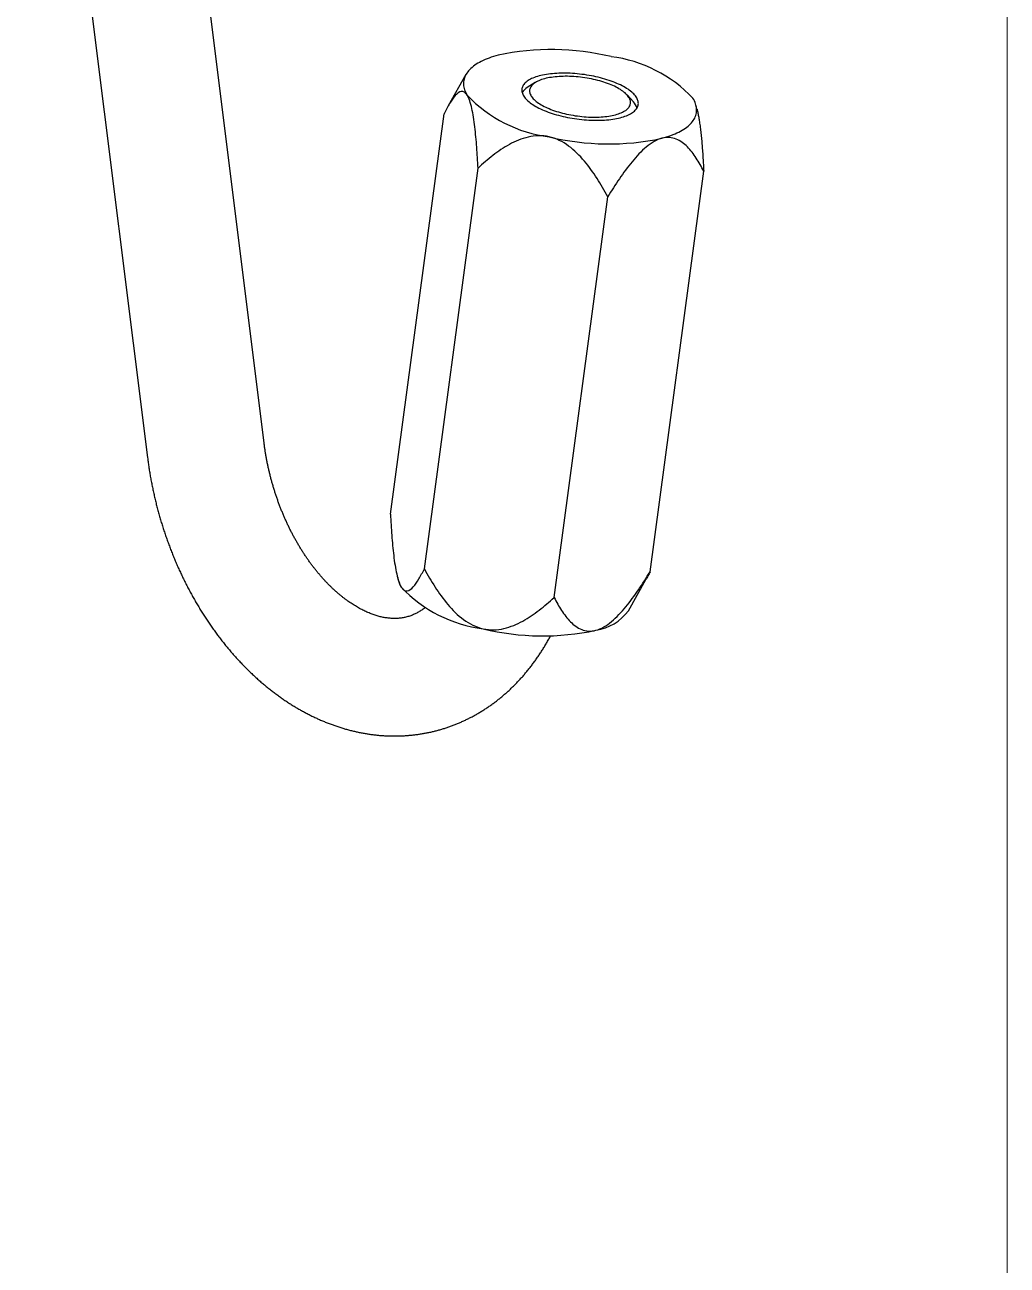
# Model space of a CAD drawing. Header units: inches. Extents: x 0.11 to 4.62, y 0.11 to 3.55.
# Drawn here: x 4.047 to 4.623, y 2.098 to 2.825 of the extents above; entities that cross this region are included whole.
import ezdxf

# ---------------------------------------------------------------- set-up
doc = ezdxf.new("R2010")
doc.units = ezdxf.units.IN
doc.header["$LTSCALE"] = 0.43009
doc.header["$MEASUREMENT"] = 0
doc.linetypes.add('SLD-Solid', pattern=[0])

msp = doc.modelspace()

# ---------------------------------------------------------------- linework, layer by layer
at = {"color": 7, "linetype": 'SLD-Solid', "lineweight": 18}
msp.add_line((4.62347, 0.10752), (4.62347, 3.54824), dxfattribs=at)
at = {"color": 7, "linetype": 'SLD-Solid', "lineweight": 25}
for p, q in [((4.18767, 2.57995), (4.1157, 3.15566)), ((4.04734, 3.14711), (4.11931, 2.5714)), ((4.30599, 2.796), (4.2957, 2.7777)), ((4.34668, 2.79131), (4.34204, 2.78836)), ((4.40422, 2.78003), (4.40053, 2.78409)), ((4.26181, 2.5382), (4.29328, 2.77304)), ((4.44155, 2.77576), (4.44101, 2.77791)), ((4.28166, 2.50629), (4.31313, 2.74113)), ((4.41402, 2.50452), (4.44549, 2.73937)), ((4.35777, 2.48945), (4.38923, 2.72429)), ((4.26574, 2.50182), (4.26629, 2.49966)), ((4.40131, 2.48157), (4.41159, 2.49986))]:
    msp.add_line(p, q, dxfattribs=at)
at = {"color": 7, "linetype": 'SLD-Solid', "lineweight": 25, "flags": 128}
for points in [[(4.325, 2.8074), (4.3236, 2.80701), (4.32225, 2.8066), (4.32093, 2.80617), (4.31967, 2.80572), (4.31844, 2.80525), (4.31727, 2.80477), (4.31614, 2.80426), (4.31506, 2.80374), (4.31402, 2.80319), (4.31304, 2.80264), (4.31211, 2.80206), (4.31123, 2.80147), (4.3104, 2.80086), (4.30962, 2.80024), (4.3089, 2.7996), (4.30824, 2.79895), (4.30762, 2.79829), (4.30707, 2.79761), (4.30656, 2.79692), (4.30612, 2.79622), (4.30573, 2.79551), (4.3054, 2.79479), (4.30512, 2.79405), (4.30491, 2.79331), (4.30475, 2.79256), (4.30465, 2.7918), (4.3046, 2.79103), (4.30461, 2.79026), (4.30469, 2.78948), (4.30482, 2.7887), (4.305, 2.78791), (4.30525, 2.78711), (4.30555, 2.78632), (4.30591, 2.78552), (4.30632, 2.78472), (4.3068, 2.78391)], [(4.34899, 2.79522), (4.34802, 2.79494), (4.34709, 2.79465), (4.34621, 2.79433), (4.34537, 2.794), (4.34457, 2.79365), (4.34383, 2.79328), (4.34313, 2.7929), (4.34248, 2.7925), (4.34187, 2.79208), (4.34133, 2.79165), (4.34083, 2.79121), (4.34038, 2.79075), (4.33999, 2.79028), (4.33965, 2.7898), (4.33937, 2.7893), (4.33914, 2.7888), (4.33897, 2.78828), (4.33886, 2.78776), (4.3388, 2.78723), (4.33879, 2.78669), (4.33885, 2.78615), (4.33895, 2.7856), (4.33912, 2.78505), (4.33934, 2.78449), (4.33961, 2.78394), (4.33994, 2.78338), (4.34033, 2.78282), (4.34077, 2.78226), (4.34126, 2.7817), (4.3418, 2.78114), (4.3424, 2.78059), (4.34304, 2.78004), (4.34373, 2.77949), (4.34448, 2.77895), (4.34527, 2.77842), (4.3461, 2.7779), (4.34698, 2.77738), (4.3479, 2.77688), (4.34886, 2.77638), (4.34986, 2.77589), (4.3509, 2.77542), (4.35198, 2.77496), (4.35309, 2.77451), (4.35423, 2.77407), (4.35541, 2.77366), (4.35661, 2.77325), (4.35784, 2.77286), (4.3591, 2.77249), (4.36037, 2.77214), (4.36167, 2.7718), (4.36299, 2.77148), (4.36432, 2.77118), (4.36567, 2.77091), (4.36703, 2.77065), (4.3684, 2.77041), (4.36977, 2.77019), (4.37116, 2.76999), (4.37254, 2.76982), (4.37393, 2.76966), (4.37531, 2.76953), (4.37669, 2.76942), (4.37807, 2.76933), (4.37943, 2.76927), (4.38079, 2.76922), (4.38213, 2.7692), (4.38346, 2.76921), (4.38477, 2.76923), (4.38606, 2.76928), (4.38733, 2.76935), (4.38857, 2.76945), (4.38979, 2.76956), (4.39099, 2.7697), (4.39215, 2.76986), (4.39328, 2.77004), (4.39438, 2.77024), (4.39544, 2.77047), (4.39647, 2.77071), (4.39746, 2.77098), (4.3984, 2.77126), (4.39931, 2.77156), (4.40017, 2.77189), (4.40099, 2.77223), (4.40176, 2.77259), (4.40248, 2.77296), (4.40316, 2.77335), (4.40378, 2.77376), (4.40436, 2.77418), (4.40488, 2.77462), (4.40536, 2.77507), (4.40577, 2.77554), (4.40614, 2.77602), (4.40645, 2.7765), (4.4067, 2.777), (4.4069, 2.77751), (4.40705, 2.77803), (4.40713, 2.77856), (4.40717, 2.77909), (4.40714, 2.77963), (4.40706, 2.78018), (4.40692, 2.78073), (4.40673, 2.78128), (4.40648, 2.78184), (4.40618, 2.7824), (4.40582, 2.78296), (4.40541, 2.78352), (4.40495, 2.78408), (4.40443, 2.78464), (4.40386, 2.78519), (4.40324, 2.78574), (4.40257, 2.78629), (4.40185, 2.78683), (4.40109, 2.78737), (4.40028, 2.7879), (4.39942, 2.78842), (4.39852, 2.78893), (4.39758, 2.78943), (4.3966, 2.78992), (4.39557, 2.7904), (4.39452, 2.79087), (4.39342, 2.79132), (4.3923, 2.79177), (4.39114, 2.79219), (4.38995, 2.7926), (4.38873, 2.793), (4.38749, 2.79338), (4.38622, 2.79374), (4.38493, 2.79409), (4.38363, 2.79442), (4.3823, 2.79472), (4.38096, 2.79501), (4.37961, 2.79528), (4.37824, 2.79553), (4.37687, 2.79576), (4.37549, 2.79597), (4.3741, 2.79615), (4.37272, 2.79632), (4.37133, 2.79646), (4.36995, 2.79658), (4.36857, 2.79668), (4.3672, 2.79676), (4.36584, 2.79681), (4.36449, 2.79684), (4.36316, 2.79685), (4.36184, 2.79684), (4.36054, 2.7968), (4.35926, 2.79674), (4.358, 2.79666), (4.35677, 2.79655), (4.35556, 2.79643), (4.35438, 2.79628), (4.35323, 2.79611), (4.35212, 2.79592), (4.35104, 2.7957), (4.34999, 2.79547), (4.34899, 2.79522)], [(4.39375, 2.77247), (4.39465, 2.77273), (4.39551, 2.77301), (4.39633, 2.7733), (4.3971, 2.77361), (4.39783, 2.77395), (4.39851, 2.7743), (4.39914, 2.77466), (4.39972, 2.77504), (4.40025, 2.77544), (4.40072, 2.77585), (4.40115, 2.77628), (4.40152, 2.77671), (4.40183, 2.77716), (4.4021, 2.77762), (4.4023, 2.77809), (4.40245, 2.77858), (4.40255, 2.77906), (4.40259, 2.77956), (4.40257, 2.78006), (4.40249, 2.78057), (4.40236, 2.78109), (4.40218, 2.7816), (4.40193, 2.78212), (4.40164, 2.78265), (4.40128, 2.78317), (4.40088, 2.78369), (4.40042, 2.78421), (4.39991, 2.78473), (4.39934, 2.78524), (4.39873, 2.78576), (4.39807, 2.78626), (4.39736, 2.78676), (4.3966, 2.78725), (4.3958, 2.78774), (4.39496, 2.78821), (4.39407, 2.78868), (4.39315, 2.78913), (4.39218, 2.78958), (4.39118, 2.79001), (4.39015, 2.79043), (4.38908, 2.79083), (4.38798, 2.79122), (4.38685, 2.79159), (4.3857, 2.79195), (4.38452, 2.79229), (4.38332, 2.79261), (4.3821, 2.79292), (4.38086, 2.7932), (4.37961, 2.79347), (4.37834, 2.79371), (4.37707, 2.79394), (4.37578, 2.79414), (4.37449, 2.79433), (4.3732, 2.79449), (4.37191, 2.79463), (4.37062, 2.79475), (4.36934, 2.79484), (4.36806, 2.79492), (4.36679, 2.79497), (4.36553, 2.79499), (4.36429, 2.795), (4.36306, 2.79498), (4.36185, 2.79494), (4.36067, 2.79488), (4.35951, 2.79479), (4.35837, 2.79469), (4.35726, 2.79456), (4.35618, 2.7944), (4.35513, 2.79423), (4.35412, 2.79404), (4.35314, 2.79382), (4.3522, 2.79358), (4.3513, 2.79333), (4.35044, 2.79305), (4.34962, 2.79275), (4.34885, 2.79244), (4.34813, 2.79211), (4.34745, 2.79176), (4.34682, 2.79139), (4.34624, 2.79101), (4.34571, 2.79062), (4.34523, 2.79021), (4.34481, 2.78978), (4.34444, 2.78934), (4.34412, 2.78889), (4.34386, 2.78843), (4.34365, 2.78796), (4.3435, 2.78748), (4.34341, 2.78699), (4.34337, 2.78649), (4.34339, 2.78599), (4.34346, 2.78548), (4.34359, 2.78497), (4.34378, 2.78445), (4.34402, 2.78393), (4.34432, 2.78341), (4.34467, 2.78289), (4.34508, 2.78237), (4.34553, 2.78185), (4.34605, 2.78133), (4.34661, 2.78081), (4.34722, 2.7803), (4.34788, 2.77979), (4.34859, 2.77929), (4.34935, 2.7788), (4.35015, 2.77832), (4.35099, 2.77784), (4.35188, 2.77738), (4.35281, 2.77692), (4.35377, 2.77648), (4.35477, 2.77605), (4.35581, 2.77563), (4.35688, 2.77523), (4.35798, 2.77484), (4.3591, 2.77446), (4.36026, 2.77411), (4.36144, 2.77377), (4.36264, 2.77344), (4.36386, 2.77314), (4.36509, 2.77286), (4.36635, 2.77259), (4.36761, 2.77234), (4.36889, 2.77212), (4.37017, 2.77191), (4.37146, 2.77173), (4.37275, 2.77157), (4.37404, 2.77143), (4.37533, 2.77131), (4.37662, 2.77121), (4.3779, 2.77114), (4.37916, 2.77109), (4.38042, 2.77106), (4.38166, 2.77106), (4.38289, 2.77107), (4.3841, 2.77111), (4.38528, 2.77118), (4.38645, 2.77126), (4.38759, 2.77137), (4.38869, 2.7715), (4.38977, 2.77165), (4.39082, 2.77183), (4.39184, 2.77202), (4.39281, 2.77224), (4.39375, 2.77247)], [(4.42096, 2.75865), (4.42235, 2.75904), (4.42371, 2.75945), (4.42502, 2.75988), (4.42629, 2.76033), (4.42751, 2.7608), (4.42869, 2.76129), (4.42982, 2.7618), (4.4309, 2.76232), (4.43193, 2.76286), (4.43291, 2.76342), (4.43384, 2.764), (4.43473, 2.76459), (4.43555, 2.76519), (4.43633, 2.76582), (4.43705, 2.76645), (4.43772, 2.7671), (4.43833, 2.76777), (4.43889, 2.76844), (4.43939, 2.76913), (4.43983, 2.76984), (4.44022, 2.77055), (4.44055, 2.77127), (4.44083, 2.772), (4.44105, 2.77275), (4.44121, 2.7735), (4.44131, 2.77426), (4.44135, 2.77502), (4.44134, 2.77579), (4.44127, 2.77657), (4.44114, 2.77736), (4.44095, 2.77815), (4.44071, 2.77894), (4.4404, 2.77974), (4.44005, 2.78054), (4.43963, 2.78134), (4.43916, 2.78214)]]:
    msp.add_lwpolyline(points, dxfattribs=at)
at = {"color": 7, "linetype": 'SLD-Solid', "lineweight": 25}
for centre, radius, start, end in [((4.35615, 2.66179), 0.14891, 76.39451, 102.0754), ((4.3812, 2.72746), 0.07968, 43.33191, 82.80473), ((4.34692, 2.78026), 0.00946, 121.01474, 146.84117), ((4.36475, 2.83859), 0.07968, 223.33191, 262.80473), ((4.39777, 2.77372), 0.00902, 17.26449, 44.35475), ((4.3898, 2.90427), 0.14891, 256.39451, 282.0754), ((4.28063, 2.50342), 0.01483, 194.691, 212.62798), ((4.3261, 2.5501), 0.07968, 223.33191, 262.80473), ((4.37757, 2.4996), 0.02981, 279.13997, 322.78671), ((4.35115, 2.61578), 0.14891, 256.39451, 282.0754)]:
    msp.add_arc(centre, radius, start, end, dxfattribs=at)
for points, knots in [([(4.3068, 2.78391), (4.30626, 2.78478), (4.30569, 2.78537), (4.30453, 2.78608), (4.30392, 2.78619), (4.30214, 2.78593), (4.30095, 2.78501), (4.29866, 2.78248), (4.29756, 2.78085), (4.29539, 2.77722), (4.29433, 2.7752), (4.29328, 2.77304)], [0, 0, 0, 0, 0.125, 0.125, 0.25, 0.25, 0.5, 0.5, 0.75, 0.75, 1, 1, 1, 1]), ([(4.31313, 2.74113), (4.31292, 2.7453), (4.31268, 2.74941), (4.31209, 2.7575), (4.31173, 2.76148), (4.31081, 2.76917), (4.31024, 2.77291), (4.30878, 2.77942), (4.30787, 2.78219), (4.3068, 2.78391)], [0, 0, 0, 0, 0.25, 0.25, 0.5, 0.5, 0.75, 0.75, 1, 1, 1, 1]), ([(4.44155, 2.77576), (4.44156, 2.77573), (4.44166, 2.77535), (4.44184, 2.77457), (4.44209, 2.77342), (4.44233, 2.77222), (4.44264, 2.77056), (4.44293, 2.76874), (4.44322, 2.76676), (4.44345, 2.76508), (4.44366, 2.76338), (4.44392, 2.76106), (4.44422, 2.75811), (4.44454, 2.75448), (4.44482, 2.75077), (4.44507, 2.747), (4.4453, 2.7432), (4.44543, 2.74064), (4.44549, 2.73937)], [0, 0, 0, 0, 0.003182, 0.040223, 0.077329, 0.115128, 0.152979, 0.228987, 0.276124, 0.323262, 0.370581, 0.417902, 0.513363, 0.609011, 0.706546, 0.804183, 0.902063, 1, 1, 1, 1]), ([(4.35477, 2.75954), (4.35271, 2.75999), (4.35065, 2.76019), (4.34654, 2.76011), (4.3445, 2.75983), (4.33865, 2.75848), (4.33496, 2.75689), (4.32813, 2.75314), (4.32495, 2.75096), (4.31886, 2.74628), (4.31595, 2.74376), (4.31313, 2.74113)], [0, 0, 0, 0, 0.125, 0.125, 0.25, 0.25, 0.5, 0.5, 0.75, 0.75, 1, 1, 1, 1]), ([(4.38923, 2.72429), (4.38726, 2.72798), (4.38517, 2.7316), (4.38065, 2.73864), (4.37822, 2.74206), (4.37276, 2.74854), (4.3697, 2.75161), (4.3628, 2.75666), (4.35889, 2.75863), (4.35477, 2.75954)], [0, 0, 0, 0, 0.25, 0.25, 0.5, 0.5, 0.75, 0.75, 1, 1, 1, 1]), ([(4.42096, 2.75865), (4.41943, 2.75824), (4.4179, 2.75759), (4.41483, 2.75584), (4.41329, 2.75474), (4.40888, 2.75109), (4.40607, 2.74808), (4.40084, 2.74176), (4.3984, 2.7384), (4.39369, 2.73149), (4.39143, 2.72793), (4.38923, 2.72429)], [0, 0, 0, 0, 0.125, 0.125, 0.25, 0.25, 0.5, 0.5, 0.75, 0.75, 1, 1, 1, 1]), ([(4.44549, 2.73937), (4.44414, 2.74205), (4.4427, 2.74462), (4.43957, 2.74943), (4.43787, 2.75168), (4.43401, 2.75557), (4.43183, 2.75724), (4.42685, 2.7592), (4.424, 2.75947), (4.42096, 2.75865)], [0, 0, 0, 0, 0.25, 0.25, 0.5, 0.5, 0.75, 0.75, 1, 1, 1, 1]), ([(4.28206, 2.48341), (4.28201, 2.48336), (4.28166, 2.48308), (4.281, 2.4826), (4.28009, 2.48197), (4.27915, 2.48137), (4.2782, 2.4808), (4.27723, 2.48027), (4.27624, 2.47977), (4.27522, 2.47931), (4.27417, 2.47889), (4.2731, 2.4785), (4.272, 2.47816), (4.27088, 2.47786), (4.26973, 2.47761), (4.26858, 2.47741), (4.26741, 2.47725), (4.26625, 2.47715), (4.26509, 2.47709), (4.26393, 2.47707), (4.26277, 2.4771), (4.26161, 2.47718), (4.26045, 2.47729), (4.25929, 2.47744), (4.25813, 2.47763), (4.25696, 2.47786), (4.25579, 2.47813), (4.25461, 2.47844), (4.25343, 2.47879), (4.25223, 2.47917), (4.25104, 2.47959), (4.24983, 2.48006), (4.24861, 2.48056), (4.24739, 2.4811), (4.24617, 2.48168), (4.24493, 2.4823), (4.24369, 2.48296), (4.24244, 2.48366), (4.24119, 2.4844), (4.23993, 2.48518), (4.23867, 2.48601), (4.23741, 2.48687), (4.23615, 2.48777), (4.23488, 2.48872), (4.23361, 2.4897), (4.23234, 2.49073), (4.23108, 2.4918), (4.22981, 2.4929), (4.22855, 2.49405), (4.22729, 2.49524), (4.22604, 2.49646), (4.22479, 2.49773), (4.22355, 2.49903), (4.22232, 2.50037), (4.22109, 2.50175), (4.21988, 2.50317), (4.21867, 2.50462), (4.21748, 2.50611), (4.21629, 2.50764), (4.21512, 2.5092), (4.21397, 2.51079), (4.21282, 2.51242), (4.2117, 2.51408), (4.21059, 2.51577), (4.20949, 2.5175), (4.20842, 2.51925), (4.20736, 2.52103), (4.20632, 2.52284), (4.2053, 2.52468), (4.20431, 2.52655), (4.20333, 2.52844), (4.20238, 2.53036), (4.20145, 2.53229), (4.20054, 2.53426), (4.19966, 2.53624), (4.1988, 2.53824), (4.19797, 2.54027), (4.19716, 2.54231), (4.19638, 2.54437), (4.19563, 2.54644), (4.1949, 2.54853), (4.19421, 2.55063), (4.19354, 2.55275), (4.19289, 2.55487), (4.19228, 2.55701), (4.1917, 2.55916), (4.19115, 2.56131), (4.19063, 2.56347), (4.19013, 2.56563), (4.18967, 2.5678), (4.18924, 2.56997), (4.18884, 2.57215), (4.18847, 2.57432), (4.18814, 2.57649), (4.18787, 2.57837), (4.18773, 2.57952), (4.18767, 2.57995)], [0, 0, 0, 0, 0.001963, 0.013374, 0.024991, 0.036837, 0.048935, 0.061309, 0.073977, 0.086954, 0.100241, 0.113822, 0.127654, 0.141662, 0.15574, 0.169733, 0.183533, 0.197063, 0.21028, 0.22317, 0.23574, 0.248009, 0.26, 0.27174, 0.283254, 0.294567, 0.305701, 0.316677, 0.327512, 0.338224, 0.348826, 0.359332, 0.369753, 0.3801, 0.390382, 0.400608, 0.410785, 0.420919, 0.431016, 0.441083, 0.451123, 0.461141, 0.471141, 0.481126, 0.4911, 0.501065, 0.511023, 0.520976, 0.530928, 0.540879, 0.55083, 0.560783, 0.570738, 0.580698, 0.590662, 0.600632, 0.610608, 0.620591, 0.630581, 0.640578, 0.650583, 0.660596, 0.670617, 0.680645, 0.690682, 0.700727, 0.710779, 0.720839, 0.730906, 0.74098, 0.751061, 0.761149, 0.771243, 0.781343, 0.791448, 0.801558, 0.811674, 0.821793, 0.831916, 0.842043, 0.852172, 0.862304, 0.872438, 0.882574, 0.89271, 0.902847, 0.912984, 0.923121, 0.933256, 0.94339, 0.953522, 0.963651, 0.973778, 0.983901, 0.99402, 1, 1, 1, 1]), ([(4.11931, 2.5714), (4.11937, 2.57087), (4.11956, 2.56938), (4.1199, 2.56693), (4.12034, 2.56405), (4.12082, 2.56117), (4.12133, 2.55829), (4.12188, 2.55542), (4.12247, 2.55256), (4.1231, 2.5497), (4.12376, 2.54685), (4.12445, 2.54401), (4.12519, 2.54117), (4.12596, 2.53835), (4.12677, 2.53553), (4.12761, 2.53273), (4.12849, 2.52994), (4.1294, 2.52716), (4.13035, 2.52439), (4.13133, 2.52164), (4.13235, 2.5189), (4.1334, 2.51618), (4.13448, 2.51348), (4.1356, 2.51079), (4.13676, 2.50812), (4.13794, 2.50547), (4.13916, 2.50284), (4.14041, 2.50023), (4.1417, 2.49764), (4.14301, 2.49507), (4.14436, 2.49253), (4.14574, 2.49001), (4.14715, 2.48751), (4.1486, 2.48504), (4.15007, 2.48259), (4.15157, 2.48018), (4.1531, 2.47778), (4.15467, 2.47542), (4.15626, 2.47308), (4.15788, 2.47078), (4.15953, 2.4685), (4.1612, 2.46626), (4.16291, 2.46404), (4.16464, 2.46186), (4.1664, 2.45972), (4.16818, 2.45761), (4.16999, 2.45553), (4.17183, 2.45349), (4.17369, 2.45148), (4.17557, 2.44951), (4.17748, 2.44758), (4.17941, 2.44569), (4.18137, 2.44384), (4.18334, 2.44203), (4.18534, 2.44026), (4.18736, 2.43853), (4.1894, 2.43684), (4.19146, 2.4352), (4.19353, 2.4336), (4.19563, 2.43205), (4.19774, 2.43054), (4.19987, 2.42907), (4.20201, 2.42765), (4.20417, 2.42628), (4.20634, 2.42496), (4.20853, 2.42368), (4.21073, 2.42245), (4.21294, 2.42128), (4.21516, 2.42015), (4.21739, 2.41907), (4.21962, 2.41804), (4.22187, 2.41706), (4.22413, 2.41613), (4.22639, 2.41525), (4.22865, 2.41442), (4.23092, 2.41365), (4.2332, 2.41292), (4.23548, 2.41225), (4.23776, 2.41162), (4.24004, 2.41105), (4.24232, 2.41054), (4.2446, 2.41007), (4.24689, 2.40965), (4.24916, 2.40929), (4.25144, 2.40898), (4.25372, 2.40871), (4.25599, 2.4085), (4.25825, 2.40835), (4.26052, 2.40824), (4.26277, 2.40818), (4.26502, 2.40818), (4.26726, 2.40822), (4.2695, 2.40832), (4.27172, 2.40846), (4.27394, 2.40866), (4.27615, 2.40891), (4.27835, 2.4092), (4.28053, 2.40955), (4.28271, 2.40994), (4.28487, 2.41039), (4.28702, 2.41088), (4.28916, 2.41142), (4.29129, 2.41202), (4.2934, 2.41266), (4.29549, 2.41334), (4.29757, 2.41408), (4.29964, 2.41486), (4.30169, 2.4157), (4.30372, 2.41658), (4.30573, 2.4175), (4.30773, 2.41848), (4.3097, 2.4195), (4.31166, 2.42057), (4.3136, 2.42168), (4.31551, 2.42284), (4.31741, 2.42405), (4.31929, 2.4253), (4.32114, 2.4266), (4.32297, 2.42794), (4.32478, 2.42933), (4.32656, 2.43076), (4.32832, 2.43224), (4.33005, 2.43376), (4.33176, 2.43532), (4.33344, 2.43693), (4.3351, 2.43858), (4.33673, 2.44028), (4.33833, 2.44202), (4.33991, 2.44379), (4.34145, 2.44561), (4.34296, 2.44747), (4.34445, 2.44938), (4.3459, 2.45132), (4.34733, 2.4533), (4.34872, 2.45532), (4.35008, 2.45737), (4.3514, 2.45947), (4.3527, 2.4616), (4.35395, 2.46377), (4.35495, 2.46554), (4.3555, 2.46659), (4.35567, 2.46691)], [0, 0, 0, 0, 0.0041, 0.011569, 0.019037, 0.026504, 0.03397, 0.041436, 0.0489, 0.056364, 0.063827, 0.071291, 0.078754, 0.086217, 0.093681, 0.101145, 0.108609, 0.116074, 0.12354, 0.131007, 0.138475, 0.145944, 0.153415, 0.160887, 0.168361, 0.175837, 0.183315, 0.190795, 0.198277, 0.205761, 0.213248, 0.220737, 0.228228, 0.235722, 0.243218, 0.250717, 0.258218, 0.265721, 0.273226, 0.280734, 0.288243, 0.295755, 0.303267, 0.310781, 0.318297, 0.325812, 0.333329, 0.340845, 0.34836, 0.355874, 0.363387, 0.370897, 0.378404, 0.385908, 0.393407, 0.400901, 0.40839, 0.415872, 0.423346, 0.430812, 0.438269, 0.445715, 0.45315, 0.460573, 0.467984, 0.47538, 0.482762, 0.490128, 0.497477, 0.50481, 0.512124, 0.51942, 0.526697, 0.533954, 0.541192, 0.548408, 0.555604, 0.56278, 0.569934, 0.577067, 0.58418, 0.591271, 0.598343, 0.605394, 0.612426, 0.619438, 0.626432, 0.633409, 0.640368, 0.647311, 0.654239, 0.661152, 0.668052, 0.674939, 0.681815, 0.688681, 0.695537, 0.702386, 0.709228, 0.716064, 0.722897, 0.729726, 0.736553, 0.74338, 0.750207, 0.757035, 0.763867, 0.770702, 0.777543, 0.78439, 0.791245, 0.798109, 0.804983, 0.811868, 0.818765, 0.825675, 0.832599, 0.839538, 0.846493, 0.853465, 0.860454, 0.867461, 0.874487, 0.881532, 0.888596, 0.89568, 0.902784, 0.909909, 0.917054, 0.924219, 0.931405, 0.93861, 0.945836, 0.953081, 0.960345, 0.967627, 0.974927, 0.982245, 0.98958, 0.99693, 1, 1, 1, 1]), ([(4.26181, 2.5382), (4.26201, 2.53404), (4.26225, 2.52992), (4.26285, 2.52183), (4.26321, 2.51786), (4.26413, 2.51016), (4.26469, 2.50643), (4.26616, 2.49991), (4.26707, 2.49715), (4.26814, 2.49542)], [0, 0, 0, 0, 0.25, 0.25, 0.5, 0.5, 0.75, 0.75, 1, 1, 1, 1]), ([(4.26814, 2.49542), (4.26868, 2.49456), (4.26924, 2.49396), (4.27041, 2.49325), (4.27101, 2.49315), (4.27279, 2.4934), (4.27399, 2.49432), (4.27628, 2.49686), (4.27738, 2.49848), (4.27955, 2.50212), (4.28061, 2.50414), (4.28166, 2.50629)], [0, 0, 0, 0, 0.125, 0.125, 0.25, 0.25, 0.5, 0.5, 0.75, 0.75, 1, 1, 1, 1]), ([(4.28166, 2.50629), (4.28364, 2.5026), (4.28573, 2.49898), (4.29025, 2.49194), (4.29268, 2.48852), (4.29814, 2.48205), (4.30119, 2.47898), (4.3081, 2.47392), (4.31201, 2.47196), (4.31612, 2.47105)], [0, 0, 0, 0, 0.25, 0.25, 0.5, 0.5, 0.75, 0.75, 1, 1, 1, 1]), ([(4.3823, 2.47016), (4.38383, 2.47057), (4.38536, 2.47123), (4.38843, 2.47298), (4.38997, 2.47407), (4.39438, 2.47773), (4.39719, 2.48073), (4.40242, 2.48706), (4.40486, 2.49041), (4.40957, 2.49732), (4.41183, 2.50089), (4.41402, 2.50452)], [0, 0, 0, 0, 0.125, 0.125, 0.25, 0.25, 0.5, 0.5, 0.75, 0.75, 1, 1, 1, 1]), ([(4.41402, 2.50452), (4.41362, 2.5037), (4.41282, 2.50208), (4.412, 2.50059), (4.41159, 2.49986)], [0, 0, 0, 0, 0.507953, 1, 1, 1, 1]), ([(4.31612, 2.47105), (4.31819, 2.47059), (4.32024, 2.4704), (4.32436, 2.47048), (4.3264, 2.47076), (4.33225, 2.4721), (4.33594, 2.47369), (4.34277, 2.47744), (4.34594, 2.47962), (4.35204, 2.48431), (4.35495, 2.48682), (4.35777, 2.48945)], [0, 0, 0, 0, 0.125, 0.125, 0.25, 0.25, 0.5, 0.5, 0.75, 0.75, 1, 1, 1, 1]), ([(4.35777, 2.48945), (4.35912, 2.48677), (4.36056, 2.48419), (4.36369, 2.47938), (4.36539, 2.47714), (4.36925, 2.47324), (4.37143, 2.47158), (4.37641, 2.46961), (4.37926, 2.46935), (4.3823, 2.47016)], [0, 0, 0, 0, 0.25, 0.25, 0.5, 0.5, 0.75, 0.75, 1, 1, 1, 1])]:
    msp.add_open_spline(points, degree=3, knots=knots, dxfattribs=at)

doc.saveas('drawing.dxf')
